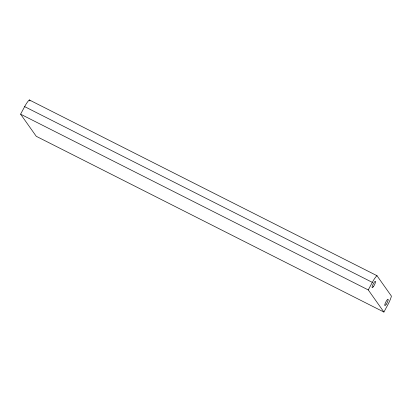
<?xml version="1.0" encoding="UTF-8"?>
<svg xmlns="http://www.w3.org/2000/svg" width="412" height="412" viewBox="0 0 412 412"><rect width="100%" height="100%" fill="white"/><g stroke="black" fill="none" stroke-linecap="round" stroke-linejoin="round"><path stroke-width="0.62" d="M20.6 114.175L24.648 106.62A10.779 2.302 -63.2 0 1 28.665 100.564L29.319 99.941L376.98 275.7L391.4 296.079L391.112 297.212A10.779 2.302 -63.2 0 1 387.97 304.504L383.917 312.059L36.256 136.3L20.6 114.175L368.266 289.93L383.917 312.059M368.266 289.93L372.314 282.375A10.779 2.302 -63.2 0 1 376.331 276.318L376.98 275.7M24.648 106.62L372.314 282.375M29.319 99.941L30.055 100.986M386.065 304.556A3.559 0.757 -63.2 0 0 388.145 299.277A3.559 0.757 -63.2 0 0 385.215 303.345A3.559 0.757 -63.2 0 0 386.065 304.556M373.401 286.649A3.559 0.757 -63.2 0 0 375.476 281.37A3.559 0.757 -63.2 0 0 372.546 285.444A3.559 0.757 -63.2 0 0 373.401 286.649"/></g></svg>
